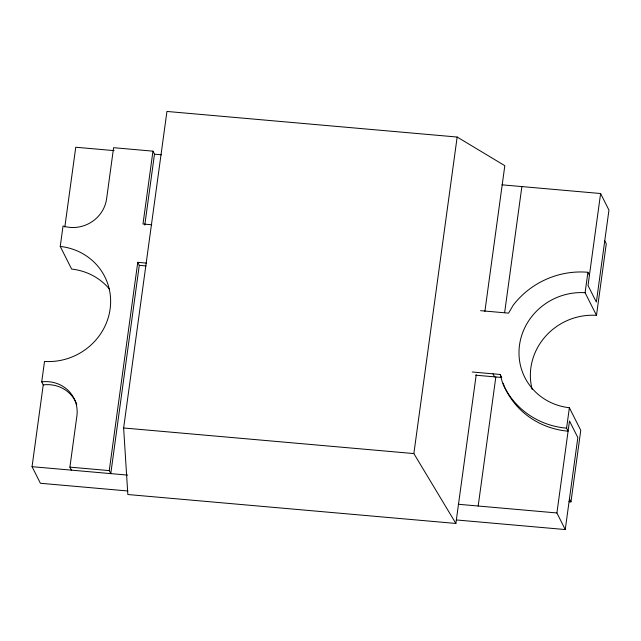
<?xml version="1.0" encoding="UTF-8"?>
<svg xmlns="http://www.w3.org/2000/svg" width="641" height="641" viewBox="0 0 641 641"><rect width="100%" height="100%" fill="white"/><g stroke="black" fill="none" stroke-linecap="round" stroke-linejoin="round"><path stroke-width="0.96" d="M76.768 404.263A32.899 31.217 -26.7 0 0 43.235 384.904L41.721 381.884L44.517 361.444A60.19 57.113 -26.7 0 0 110.116 309.034A60.19 57.113 -26.7 0 0 60.246 246.44L63.042 226.001A32.899 31.217 -26.7 0 0 106.606 198.806L113.593 147.694L152.959 151.164L154.481 154.185L144.786 225.047M127.871 490.982L40.391 483.266L32.05 466.68L43.235 384.904M64.829 227.042L75.75 147.238L114.13 150.627M71.415 470.149L69.893 467.129L76.888 416.025A32.899 31.217 -26.7 0 0 41.721 381.884M137.751 262.329L139.273 265.35L110.781 473.619L109.258 470.606L137.751 262.329L146.501 263.098M152.959 151.164L142.999 223.997L151.741 224.767M476.207 374.793L455.871 523.449L127.839 494.523L123.633 427.98L166.94 111.446L457.161 137.038L504.82 165.682L484.884 311.366M455.871 523.449L413.862 453.572L457.161 137.038M478.178 506.021L495.83 376.964M504.627 312.68L521.878 186.579M503.305 383.23L504.106 386.098A81.575 77.401 -26.7 0 0 568.094 431.185L566.58 428.172L569.376 407.724A60.19 57.113 -26.7 0 1 519.506 345.13A60.19 57.113 -26.7 0 1 585.105 292.729L587.901 272.281A81.575 77.401 -26.7 0 0 513.249 305.14L508.585 313.137L480.598 310.669M565.25 529.554L556.909 512.96L569.488 420.961L577.837 437.555L565.25 529.554L456.552 519.971M600.609 193.526L588.021 285.517L596.362 302.111L608.95 210.112L600.609 193.526L501.967 184.824M568.984 501.727L570.963 501.903L580.754 430.351L569.376 407.724M532.158 389.375A60.19 57.113 -26.7 0 1 596.483 315.348L606.274 243.796L604.751 240.784M154.481 154.185L161.444 154.793M139.273 265.35L146.076 265.943M472.209 371.996L500.196 374.464L501.711 377.485L475.702 375.193M123.633 427.98L413.862 453.572M69.893 467.129L109.258 470.606M32.05 466.68L127.703 475.109M458.267 504.259L556.909 512.96M587.901 272.281L589.416 275.301M585.105 292.729L596.483 315.348M569.448 498.89L570.963 501.903M493.001 373.831L494.523 376.852M60.246 246.44L71.624 269.068A60.19 57.113 -26.7 0 1 109.547 289.211M500.196 374.464L502.592 383.086A81.575 77.401 -26.7 0 0 566.58 428.172"/></g></svg>
